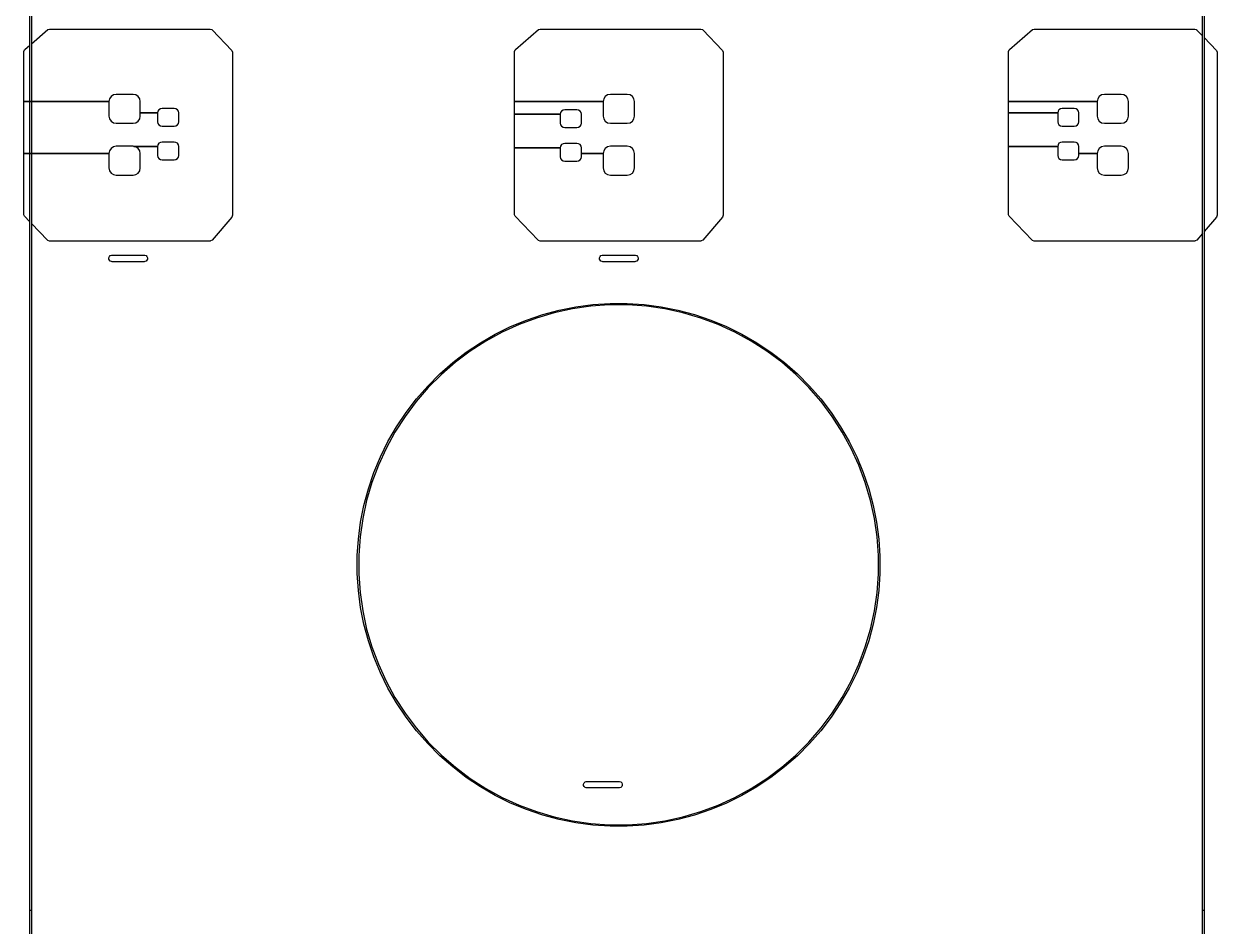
# Model space of a CAD drawing. Extents: x 29.4 to 66.2, y -106 to -17.8.
# Drawn here: x 29.99 to 66.22, y -86.47 to -59.08 of the extents above; entities that cross this region are included whole.
import ezdxf

# ---------------------------------------------------------------- set-up
doc = ezdxf.new("R2010")
doc.units = 0
doc.layers.add('BLACK', color=7, linetype='CONTINUOUS')

msp = doc.modelspace()

# ---------------------------------------------------------------- linework, layer by layer
at = {"layer": 'BLACK', "linetype": 'CONTINUOUS'}
for p, q in [((65.775, -88.787585), (65.775, -20.387767)), ((65.825, -20.375), (65.825, -88.8)), ((30.175, -88.960352), (30.175, -21)), ((30.225, -21.009494), (30.225, -88.957463)), ((65.775, -59.445469), (65.775, -51.641053)), ((65.825, -51.58272), (65.825, -59.497553)), ((30.175, -59.726419), (30.175, -51.856092)), ((30.225, -51.870833), (30.225, -59.683562)), ((30.225, -59.683562), (30.722937, -59.256759)), ((30.722937, -59.256759), (30.77416, -59.237504)), ((30.77416, -59.237504), (30.775, -59.2375)), ((30.775, -59.2375), (35.65, -59.2375)), ((35.65, -59.2375), (35.701423, -59.256216)), ((35.701423, -59.256216), (35.707711, -59.262097)), ((35.707711, -59.262097), (36.307711, -59.887097)), ((44.917937, -59.856759), (45.617937, -59.256759)), ((45.617937, -59.256759), (45.66916, -59.237504)), ((45.66916, -59.237504), (45.67, -59.2375)), ((45.67, -59.2375), (50.545, -59.2375)), ((50.545, -59.2375), (50.596423, -59.256216)), ((50.596423, -59.256216), (50.602711, -59.262097)), ((50.602711, -59.262097), (51.202711, -59.887097)), ((59.914188, -59.856759), (60.614188, -59.256759)), ((60.614188, -59.256759), (60.665411, -59.237504)), ((60.665411, -59.237504), (60.666251, -59.2375)), ((60.666251, -59.2375), (65.541251, -59.2375)), ((65.541251, -59.2375), (65.592674, -59.256216)), ((65.592674, -59.256216), (65.598962, -59.262097)), ((65.598962, -59.262097), (65.775, -59.445469)), ((30.022937, -59.856759), (30.175, -59.726419)), ((65.825, -59.497553), (66.198962, -59.887097)), ((29.995, -59.9175), (30.013716, -59.866077)), ((29.995, -61.44125), (29.995, -59.9175)), ((30.013716, -59.866077), (30.022937, -59.856759)), ((36.307711, -59.887097), (36.329821, -59.937155)), ((36.329821, -59.937155), (36.33, -59.9425)), ((36.33, -59.9425), (36.33, -64.8925)), ((44.89, -59.9175), (44.908716, -59.866077)), ((44.89, -61.44125), (44.89, -59.9175)), ((44.908716, -59.866077), (44.917937, -59.856759)), ((51.202711, -59.887097), (51.224821, -59.937155)), ((51.224821, -59.937155), (51.225, -59.9425)), ((51.225, -59.9425), (51.225, -64.8925)), ((59.886251, -59.9175), (59.904967, -59.866077)), ((59.886251, -61.44125), (59.886251, -59.9175)), ((59.904967, -59.866077), (59.914188, -59.856759)), ((66.198962, -59.887097), (66.221072, -59.937155)), ((66.221072, -59.937155), (66.221251, -59.9425)), ((66.221251, -59.9425), (66.221251, -64.8925)), ((29.995, -63.01625), (29.995, -61.44125)), ((29.995, -61.44125), (32.5775, -61.44125)), ((32.5775, -61.44125), (29.995, -61.44125)), ((32.594151, -61.357538), (32.5775, -61.44125)), ((32.5775, -61.44125), (32.5775, -61.87875)), ((32.64157, -61.28657), (32.594151, -61.357538)), ((32.712538, -61.239151), (32.64157, -61.28657)), ((32.79625, -61.2225), (32.712538, -61.239151)), ((33.30875, -61.2225), (32.79625, -61.2225)), ((33.392462, -61.239151), (33.30875, -61.2225)), ((33.46343, -61.28657), (33.392462, -61.239151)), ((33.510849, -61.357538), (33.46343, -61.28657)), ((33.5275, -61.44125), (33.510849, -61.357538)), ((33.5275, -61.7825), (33.5275, -61.44125)), ((44.89, -61.8225), (44.89, -61.44125)), ((44.89, -61.44125), (47.5825, -61.44125)), ((47.5825, -61.44125), (44.89, -61.44125)), ((47.599151, -61.357538), (47.5825, -61.44125)), ((47.5825, -61.44125), (47.5825, -61.87875)), ((47.64657, -61.28657), (47.599151, -61.357538)), ((47.717538, -61.239151), (47.64657, -61.28657)), ((47.80125, -61.2225), (47.717538, -61.239151)), ((48.31375, -61.2225), (47.80125, -61.2225)), ((48.397462, -61.239151), (48.31375, -61.2225)), ((48.46843, -61.28657), (48.397462, -61.239151)), ((48.515849, -61.357538), (48.46843, -61.28657)), ((48.5325, -61.44125), (48.515849, -61.357538)), ((48.5325, -61.87875), (48.5325, -61.44125)), ((59.886251, -61.7825), (59.886251, -61.44125)), ((59.886251, -61.44125), (62.578751, -61.44125)), ((62.578751, -61.44125), (59.886251, -61.44125)), ((62.595402, -61.357538), (62.578751, -61.44125)), ((62.578751, -61.44125), (62.578751, -61.87875)), ((62.642821, -61.28657), (62.595402, -61.357538)), ((62.713789, -61.239151), (62.642821, -61.28657)), ((62.797501, -61.2225), (62.713789, -61.239151)), ((63.310001, -61.2225), (62.797501, -61.2225)), ((63.393713, -61.239151), (63.310001, -61.2225)), ((63.464681, -61.28657), (63.393713, -61.239151)), ((63.5121, -61.357538), (63.464681, -61.28657)), ((63.528751, -61.44125), (63.5121, -61.357538)), ((63.528751, -61.87875), (63.528751, -61.44125)), ((32.5775, -61.87875), (32.594151, -61.962462)), ((33.510849, -61.962462), (33.5275, -61.87875)), ((33.5275, -61.87875), (33.5275, -61.7825)), ((33.5275, -61.7825), (34.055, -61.7825)), ((34.055, -61.7825), (33.5275, -61.7825)), ((34.065276, -61.730838), (34.055, -61.7825)), ((34.055, -61.7825), (34.055, -62.0525)), ((34.094541, -61.687041), (34.065276, -61.730838)), ((34.138338, -61.657776), (34.094541, -61.687041)), ((34.19, -61.6475), (34.138338, -61.657776)), ((34.56, -61.6475), (34.19, -61.6475)), ((34.611662, -61.657776), (34.56, -61.6475)), ((34.655459, -61.687041), (34.611662, -61.657776)), ((34.684724, -61.730838), (34.655459, -61.687041)), ((34.695, -61.7825), (34.684724, -61.730838)), ((34.695, -62.0525), (34.695, -61.7825)), ((44.89, -62.8425), (44.89, -61.8225)), ((44.89, -61.8225), (46.28, -61.8225)), ((46.28, -61.8225), (44.89, -61.8225)), ((46.290276, -61.770838), (46.28, -61.8225)), ((46.28, -61.8225), (46.28, -62.0925)), ((46.319541, -61.727041), (46.290276, -61.770838)), ((46.363338, -61.697776), (46.319541, -61.727041)), ((46.415, -61.6875), (46.363338, -61.697776)), ((46.785, -61.6875), (46.415, -61.6875)), ((46.836662, -61.697776), (46.785, -61.6875)), ((46.880459, -61.727041), (46.836662, -61.697776)), ((46.909724, -61.770838), (46.880459, -61.727041)), ((46.92, -61.8225), (46.909724, -61.770838)), ((46.92, -62.0925), (46.92, -61.8225)), ((47.5825, -61.87875), (47.599151, -61.962462)), ((48.515849, -61.962462), (48.5325, -61.87875)), ((59.886251, -62.8025), (59.886251, -61.7825)), ((59.886251, -61.7825), (61.38, -61.7825)), ((61.38, -61.7825), (59.886251, -61.7825)), ((61.390276, -61.730838), (61.38, -61.7825)), ((61.38, -61.7825), (61.38, -62.0525)), ((61.419541, -61.687041), (61.390276, -61.730838)), ((61.463338, -61.657776), (61.419541, -61.687041)), ((61.515, -61.6475), (61.463338, -61.657776)), ((61.885, -61.6475), (61.515, -61.6475)), ((61.936662, -61.657776), (61.885, -61.6475)), ((61.980459, -61.687041), (61.936662, -61.657776)), ((62.009724, -61.730838), (61.980459, -61.687041)), ((62.02, -61.7825), (62.009724, -61.730838)), ((62.02, -62.0525), (62.02, -61.7825)), ((62.578751, -61.87875), (62.595402, -61.962462)), ((63.5121, -61.962462), (63.528751, -61.87875)), ((32.594151, -61.962462), (32.64157, -62.03343)), ((32.64157, -62.03343), (32.712538, -62.080849)), ((32.712538, -62.080849), (32.79625, -62.0975)), ((32.79625, -62.0975), (32.796251, -62.0975)), ((32.796251, -62.0975), (33.308749, -62.0975)), ((33.308749, -62.0975), (33.30875, -62.0975)), ((33.30875, -62.0975), (33.392462, -62.080849)), ((33.392462, -62.080849), (33.46343, -62.03343)), ((33.46343, -62.03343), (33.510849, -61.962462)), ((34.055, -62.0525), (34.065276, -62.104162)), ((34.065276, -62.104162), (34.094541, -62.147959)), ((34.094541, -62.147959), (34.138338, -62.177224)), ((34.138338, -62.177224), (34.19, -62.1875)), ((34.19, -62.1875), (34.190001, -62.1875)), ((34.190001, -62.1875), (34.559999, -62.1875)), ((34.559999, -62.1875), (34.56, -62.1875)), ((34.56, -62.1875), (34.611662, -62.177224)), ((34.611662, -62.177224), (34.655459, -62.147959)), ((34.655459, -62.147959), (34.684724, -62.104162)), ((34.684724, -62.104162), (34.695, -62.0525)), ((46.28, -62.0925), (46.290276, -62.144162)), ((46.290276, -62.144162), (46.319541, -62.187959)), ((46.319541, -62.187959), (46.363338, -62.217224)), ((46.363338, -62.217224), (46.415, -62.2275)), ((46.415, -62.2275), (46.415001, -62.2275)), ((46.415001, -62.2275), (46.784999, -62.2275)), ((46.784999, -62.2275), (46.785, -62.2275)), ((46.785, -62.2275), (46.836662, -62.217224)), ((46.836662, -62.217224), (46.880459, -62.187959)), ((46.880459, -62.187959), (46.909724, -62.144162)), ((46.909724, -62.144162), (46.92, -62.0925)), ((47.599151, -61.962462), (47.64657, -62.03343)), ((47.64657, -62.03343), (47.717538, -62.080849)), ((47.717538, -62.080849), (47.80125, -62.0975)), ((47.80125, -62.0975), (47.801251, -62.0975)), ((47.801251, -62.0975), (48.313749, -62.0975)), ((48.313749, -62.0975), (48.31375, -62.0975)), ((48.31375, -62.0975), (48.397462, -62.080849)), ((48.397462, -62.080849), (48.46843, -62.03343)), ((48.46843, -62.03343), (48.515849, -61.962462)), ((61.38, -62.0525), (61.390276, -62.104162)), ((61.390276, -62.104162), (61.419541, -62.147959)), ((61.419541, -62.147959), (61.463338, -62.177224)), ((61.463338, -62.177224), (61.515, -62.1875)), ((61.515, -62.1875), (61.515001, -62.1875)), ((61.515001, -62.1875), (61.884999, -62.1875)), ((61.884999, -62.1875), (61.885, -62.1875)), ((61.885, -62.1875), (61.936662, -62.177224)), ((61.936662, -62.177224), (61.980459, -62.147959)), ((61.980459, -62.147959), (62.009724, -62.104162)), ((62.009724, -62.104162), (62.02, -62.0525)), ((62.595402, -61.962462), (62.642821, -62.03343)), ((62.642821, -62.03343), (62.713789, -62.080849)), ((62.713789, -62.080849), (62.797501, -62.0975)), ((62.797501, -62.0975), (62.797502, -62.0975)), ((62.797502, -62.0975), (63.31, -62.0975)), ((63.31, -62.0975), (63.310001, -62.0975)), ((63.310001, -62.0975), (63.393713, -62.080849)), ((63.393713, -62.080849), (63.464681, -62.03343)), ((63.464681, -62.03343), (63.5121, -61.962462)), ((34.19, -62.6675), (34.138338, -62.677776)), ((34.56, -62.6675), (34.19, -62.6675)), ((34.611662, -62.677776), (34.56, -62.6675)), ((61.515, -62.6675), (61.463338, -62.677776)), ((61.885, -62.6675), (61.515, -62.6675)), ((61.936662, -62.677776), (61.885, -62.6675)), ((29.995, -64.8675), (29.995, -63.01625)), ((29.995, -63.01625), (32.5775, -63.01625)), ((32.5775, -63.01625), (29.995, -63.01625)), ((32.594151, -62.932538), (32.5775, -63.01625)), ((32.5775, -63.01625), (32.5775, -63.45375)), ((32.64157, -62.86157), (32.594151, -62.932538)), ((32.712538, -62.814151), (32.64157, -62.86157)), ((32.79625, -62.7975), (32.712538, -62.814151)), ((33.30875, -62.7975), (32.79625, -62.7975)), ((33.333887, -62.8025), (33.30875, -62.7975)), ((33.392462, -62.814151), (33.333887, -62.8025)), ((33.333887, -62.8025), (34.055, -62.8025)), ((34.055, -62.8025), (33.333887, -62.8025)), ((33.46343, -62.86157), (33.392462, -62.814151)), ((33.510849, -62.932538), (33.46343, -62.86157)), ((33.5275, -63.01625), (33.510849, -62.932538)), ((33.5275, -63.45375), (33.5275, -63.01625)), ((34.065276, -62.750838), (34.055, -62.8025)), ((34.055, -62.8025), (34.055, -63.0725)), ((34.094541, -62.707041), (34.065276, -62.750838)), ((34.138338, -62.677776), (34.094541, -62.707041)), ((34.655459, -62.707041), (34.611662, -62.677776)), ((34.684724, -62.750838), (34.655459, -62.707041)), ((34.695, -62.8025), (34.684724, -62.750838)), ((34.695, -63.0725), (34.695, -62.8025)), ((44.89, -64.8675), (44.89, -62.8425)), ((44.89, -62.8425), (46.28, -62.8425)), ((46.28, -62.8425), (44.89, -62.8425)), ((46.290276, -62.790838), (46.28, -62.8425)), ((46.28, -62.8425), (46.28, -63.1125)), ((46.319541, -62.747041), (46.290276, -62.790838)), ((46.363338, -62.717776), (46.319541, -62.747041)), ((46.415, -62.7075), (46.363338, -62.717776)), ((46.785, -62.7075), (46.415, -62.7075)), ((46.836662, -62.717776), (46.785, -62.7075)), ((46.880459, -62.747041), (46.836662, -62.717776)), ((46.909724, -62.790838), (46.880459, -62.747041)), ((46.92, -62.8425), (46.909724, -62.790838)), ((46.92, -63.01625), (46.92, -62.8425)), ((46.92, -63.1125), (46.92, -63.01625)), ((46.92, -63.01625), (47.5825, -63.01625)), ((47.5825, -63.01625), (46.92, -63.01625)), ((47.599151, -62.932538), (47.5825, -63.01625)), ((47.5825, -63.01625), (47.5825, -63.45375)), ((47.64657, -62.86157), (47.599151, -62.932538)), ((47.717538, -62.814151), (47.64657, -62.86157)), ((47.80125, -62.7975), (47.717538, -62.814151)), ((48.31375, -62.7975), (47.80125, -62.7975)), ((48.397462, -62.814151), (48.31375, -62.7975)), ((48.46843, -62.86157), (48.397462, -62.814151)), ((48.515849, -62.932538), (48.46843, -62.86157)), ((48.5325, -63.01625), (48.515849, -62.932538)), ((48.5325, -63.45375), (48.5325, -63.01625)), ((59.886251, -64.8675), (59.886251, -62.8025)), ((59.886251, -62.8025), (61.38, -62.8025)), ((61.38, -62.8025), (59.886251, -62.8025)), ((61.390276, -62.750838), (61.38, -62.8025)), ((61.38, -62.8025), (61.38, -63.0725)), ((61.419541, -62.707041), (61.390276, -62.750838)), ((61.463338, -62.677776), (61.419541, -62.707041)), ((61.980459, -62.707041), (61.936662, -62.677776)), ((62.009724, -62.750838), (61.980459, -62.707041)), ((62.02, -62.8025), (62.009724, -62.750838)), ((62.02, -63.01625), (62.02, -62.8025)), ((62.02, -63.0725), (62.02, -63.01625)), ((62.02, -63.01625), (62.578751, -63.01625)), ((62.578751, -63.01625), (62.02, -63.01625)), ((62.595402, -62.932538), (62.578751, -63.01625)), ((62.578751, -63.01625), (62.578751, -63.45375)), ((62.642821, -62.86157), (62.595402, -62.932538)), ((62.713789, -62.814151), (62.642821, -62.86157)), ((62.797501, -62.7975), (62.713789, -62.814151)), ((63.310001, -62.7975), (62.797501, -62.7975)), ((63.393713, -62.814151), (63.310001, -62.7975)), ((63.464681, -62.86157), (63.393713, -62.814151)), ((63.5121, -62.932538), (63.464681, -62.86157)), ((63.528751, -63.01625), (63.5121, -62.932538)), ((63.528751, -63.45375), (63.528751, -63.01625)), ((34.055, -63.0725), (34.065276, -63.124162)), ((34.065276, -63.124162), (34.094541, -63.167959)), ((34.094541, -63.167959), (34.138338, -63.197224)), ((34.138338, -63.197224), (34.19, -63.2075)), ((34.19, -63.2075), (34.190001, -63.2075)), ((34.190001, -63.2075), (34.559999, -63.2075)), ((34.559999, -63.2075), (34.56, -63.2075)), ((34.56, -63.2075), (34.611662, -63.197224)), ((34.611662, -63.197224), (34.655459, -63.167959)), ((34.655459, -63.167959), (34.684724, -63.124162)), ((34.684724, -63.124162), (34.695, -63.0725)), ((46.28, -63.1125), (46.290276, -63.164162)), ((46.290276, -63.164162), (46.319541, -63.207959)), ((46.319541, -63.207959), (46.363338, -63.237224)), ((46.363338, -63.237224), (46.415, -63.2475)), ((46.415, -63.2475), (46.415001, -63.2475)), ((46.415001, -63.2475), (46.784999, -63.2475)), ((46.784999, -63.2475), (46.785, -63.2475)), ((46.785, -63.2475), (46.836662, -63.237224)), ((46.836662, -63.237224), (46.880459, -63.207959)), ((46.880459, -63.207959), (46.909724, -63.164162)), ((46.909724, -63.164162), (46.92, -63.1125)), ((61.38, -63.0725), (61.390276, -63.124162)), ((61.390276, -63.124162), (61.419541, -63.167959)), ((61.419541, -63.167959), (61.463338, -63.197224)), ((61.463338, -63.197224), (61.515, -63.2075)), ((61.515, -63.2075), (61.515001, -63.2075)), ((61.515001, -63.2075), (61.884999, -63.2075)), ((61.884999, -63.2075), (61.885, -63.2075)), ((61.885, -63.2075), (61.936662, -63.197224)), ((61.936662, -63.197224), (61.980459, -63.167959)), ((61.980459, -63.167959), (62.009724, -63.124162)), ((62.009724, -63.124162), (62.02, -63.0725)), ((32.5775, -63.45375), (32.594151, -63.537462)), ((32.594151, -63.537462), (32.64157, -63.60843)), ((32.64157, -63.60843), (32.712538, -63.655849)), ((32.712538, -63.655849), (32.79625, -63.6725)), ((32.79625, -63.6725), (32.796251, -63.6725)), ((32.796251, -63.6725), (33.308749, -63.6725)), ((33.308749, -63.6725), (33.30875, -63.6725)), ((33.30875, -63.6725), (33.392462, -63.655849)), ((33.392462, -63.655849), (33.46343, -63.60843)), ((33.46343, -63.60843), (33.510849, -63.537462)), ((33.510849, -63.537462), (33.5275, -63.45375)), ((47.5825, -63.45375), (47.599151, -63.537462)), ((47.599151, -63.537462), (47.64657, -63.60843)), ((47.64657, -63.60843), (47.717538, -63.655849)), ((47.717538, -63.655849), (47.80125, -63.6725)), ((47.80125, -63.6725), (47.801251, -63.6725)), ((47.801251, -63.6725), (48.313749, -63.6725)), ((48.313749, -63.6725), (48.31375, -63.6725)), ((48.31375, -63.6725), (48.397462, -63.655849)), ((48.397462, -63.655849), (48.46843, -63.60843)), ((48.46843, -63.60843), (48.515849, -63.537462)), ((48.515849, -63.537462), (48.5325, -63.45375)), ((62.578751, -63.45375), (62.595402, -63.537462)), ((62.595402, -63.537462), (62.642821, -63.60843)), ((62.642821, -63.60843), (62.713789, -63.655849)), ((62.713789, -63.655849), (62.797501, -63.6725)), ((62.797501, -63.6725), (62.797502, -63.6725)), ((62.797502, -63.6725), (63.31, -63.6725)), ((63.31, -63.6725), (63.310001, -63.6725)), ((63.310001, -63.6725), (63.393713, -63.655849)), ((63.393713, -63.655849), (63.464681, -63.60843)), ((63.464681, -63.60843), (63.5121, -63.537462)), ((63.5121, -63.537462), (63.528751, -63.45375)), ((29.995194, -64.873073), (29.995, -64.8675)), ((30.017448, -64.923068), (29.995194, -64.873073)), ((30.175, -65.086246), (30.017448, -64.923068)), ((30.175, -85.9984), (30.175, -65.086246)), ((30.717448, -65.648068), (30.225, -65.138032)), ((30.225, -65.138032), (30.225, -85.9984)), ((36.310741, -64.944563), (35.710741, -65.644563)), ((36.311284, -64.943923), (36.310741, -64.944563)), ((36.33, -64.8925), (36.311284, -64.943923)), ((44.890194, -64.873073), (44.89, -64.8675)), ((44.912448, -64.923068), (44.890194, -64.873073)), ((45.612448, -65.648068), (44.912448, -64.923068)), ((51.205741, -64.944563), (50.605741, -65.644563)), ((51.206284, -64.943923), (51.205741, -64.944563)), ((51.225, -64.8925), (51.206284, -64.943923)), ((59.886445, -64.873073), (59.886251, -64.8675)), ((59.908699, -64.923068), (59.886445, -64.873073)), ((60.608699, -65.648068), (59.908699, -64.923068)), ((66.201992, -64.944563), (65.825, -65.384387)), ((66.202535, -64.943923), (66.201992, -64.944563)), ((66.221251, -64.8925), (66.202535, -64.943923)), ((65.775, -65.44272), (65.601992, -65.644563)), ((65.775, -85.9984), (65.775, -65.44272)), ((65.825, -65.384387), (65.825, -85.9984)), ((30.723577, -65.653784), (30.717448, -65.648068)), ((30.775, -65.6725), (30.723577, -65.653784)), ((35.65, -65.6725), (30.775, -65.6725)), ((35.663064, -65.671426), (35.65, -65.6725)), ((35.710741, -65.644563), (35.663064, -65.671426)), ((45.618577, -65.653784), (45.612448, -65.648068)), ((45.67, -65.6725), (45.618577, -65.653784)), ((50.545, -65.6725), (45.67, -65.6725)), ((50.558064, -65.671426), (50.545, -65.6725)), ((50.605741, -65.644563), (50.558064, -65.671426)), ((60.614828, -65.653784), (60.608699, -65.648068)), ((60.666251, -65.6725), (60.614828, -65.653784)), ((65.541251, -65.6725), (60.666251, -65.6725)), ((65.554315, -65.671426), (65.541251, -65.6725)), ((65.601992, -65.644563), (65.554315, -65.671426)), ((32.576921, -66.180491), (32.591853, -66.144443)), ((32.576921, -66.219509), (32.576921, -66.180491)), ((32.591853, -66.255557), (32.576921, -66.219509)), ((32.591853, -66.144443), (32.619443, -66.116853)), ((32.619443, -66.283147), (32.591853, -66.255557)), ((32.619443, -66.116853), (32.655491, -66.101921)), ((32.655491, -66.298079), (32.619443, -66.283147)), ((32.655491, -66.101921), (32.675, -66.1)), ((32.675, -66.1), (33.65, -66.1)), ((33.65, -66.1), (33.669509, -66.101921)), ((33.669509, -66.101921), (33.705557, -66.116853)), ((33.705557, -66.283147), (33.669509, -66.298079)), ((33.705557, -66.116853), (33.733147, -66.144443)), ((33.733147, -66.255557), (33.705557, -66.283147)), ((33.733147, -66.144443), (33.748079, -66.180491)), ((33.748079, -66.219509), (33.733147, -66.255557)), ((33.748079, -66.180491), (33.748079, -66.219509)), ((47.471921, -66.180491), (47.486853, -66.144443)), ((47.471921, -66.219509), (47.471921, -66.180491)), ((47.486853, -66.255557), (47.471921, -66.219509)), ((47.486853, -66.144443), (47.514443, -66.116853)), ((47.514443, -66.283147), (47.486853, -66.255557)), ((47.514443, -66.116853), (47.550491, -66.101921)), ((47.550491, -66.298079), (47.514443, -66.283147)), ((47.550491, -66.101921), (47.57, -66.1)), ((47.57, -66.1), (48.545, -66.1)), ((48.545, -66.1), (48.564509, -66.101921)), ((48.564509, -66.101921), (48.600557, -66.116853)), ((48.600557, -66.283147), (48.564509, -66.298079)), ((48.600557, -66.116853), (48.628147, -66.144443)), ((48.628147, -66.255557), (48.600557, -66.283147)), ((48.628147, -66.144443), (48.643079, -66.180491)), ((48.643079, -66.219509), (48.628147, -66.255557)), ((48.643079, -66.180491), (48.643079, -66.219509)), ((32.675, -66.3), (32.655491, -66.298079)), ((33.65, -66.3), (32.675, -66.3)), ((33.669509, -66.298079), (33.65, -66.3)), ((47.57, -66.3), (47.550491, -66.298079)), ((48.545, -66.3), (47.57, -66.3)), ((48.564509, -66.298079), (48.545, -66.3)), ((46.648455, -67.731756), (46.097845, -67.851534)), ((46.247324, -67.768746), (46.756832, -67.667399)), ((47.206206, -67.651563), (46.648455, -67.731756)), ((46.756832, -67.667399), (47.271878, -67.599592)), ((47.768257, -67.611365), (47.206206, -67.651563)), ((47.271878, -67.599592), (47.790255, -67.565615)), ((48.331743, -67.611365), (47.768257, -67.611365)), ((47.790255, -67.565615), (48.309745, -67.565615)), ((48.309745, -67.565615), (48.828122, -67.599592)), ((48.893794, -67.651563), (48.331743, -67.611365)), ((48.828122, -67.599592), (49.343168, -67.667399)), ((49.451545, -67.731756), (48.893794, -67.651563)), ((49.343168, -67.667399), (49.852676, -67.768746)), ((50.002155, -67.851534), (49.451545, -67.731756)), ((44.77367, -68.268985), (45.253615, -68.070184)), ((45.557184, -68.010286), (45.029225, -68.207204)), ((45.253615, -68.070184), (45.745536, -67.9032)), ((46.097845, -67.851534), (45.557184, -68.010286)), ((45.745536, -67.9032), (46.247324, -67.768746)), ((49.852676, -67.768746), (50.354464, -67.9032)), ((50.542816, -68.010286), (50.002155, -67.851534)), ((50.354464, -67.9032), (50.846385, -68.070184)), ((51.070775, -68.207204), (50.542816, -68.010286)), ((50.846385, -68.070184), (51.32633, -68.268985)), ((44.51666, -68.441285), (44.022099, -68.711336)), ((44.307753, -68.498749), (44.77367, -68.268985)), ((45.029225, -68.207204), (44.51666, -68.441285)), ((51.58334, -68.441285), (51.070775, -68.207204)), ((51.32633, -68.268985), (51.792247, -68.498749)), ((52.077901, -68.711336), (51.58334, -68.441285)), ((43.425922, -69.047107), (43.857862, -68.758494)), ((44.022099, -68.711336), (43.548064, -69.01598)), ((43.857862, -68.758494), (44.307753, -68.498749)), ((51.792247, -68.498749), (52.242138, -68.758494)), ((52.551936, -69.01598), (52.077901, -68.711336)), ((52.242138, -68.758494), (52.674078, -69.047107)), ((43.013783, -69.363352), (43.425922, -69.047107)), ((43.548064, -69.01598), (43.09697, -69.353665)), ((53.00303, -69.353665), (52.551936, -69.01598)), ((52.674078, -69.047107), (53.086217, -69.363352)), ((42.62321, -69.705876), (43.013783, -69.363352)), ((43.09697, -69.353665), (42.671115, -69.72267)), ((53.428885, -69.72267), (53.00303, -69.353665)), ((53.086217, -69.363352), (53.47679, -69.705876)), ((42.255876, -70.07321), (42.62321, -69.705876)), ((42.671115, -69.72267), (42.27267, -70.121115)), ((53.82733, -70.121115), (53.428885, -69.72267)), ((53.47679, -69.705876), (53.844124, -70.07321)), ((42.27267, -70.121115), (41.903665, -70.54697)), ((41.913352, -70.463783), (42.255876, -70.07321)), ((54.196335, -70.54697), (53.82733, -70.121115)), ((53.844124, -70.07321), (54.186648, -70.463783)), ((41.903665, -70.54697), (41.56598, -70.998064)), ((41.597107, -70.875922), (41.913352, -70.463783)), ((54.186648, -70.463783), (54.502893, -70.875922)), ((54.53402, -70.998064), (54.196335, -70.54697)), ((41.56598, -70.998064), (41.261336, -71.472099)), ((41.308494, -71.307862), (41.597107, -70.875922)), ((54.502893, -70.875922), (54.791506, -71.307862)), ((54.838664, -71.472099), (54.53402, -70.998064)), ((41.048749, -71.757753), (41.308494, -71.307862)), ((54.791506, -71.307862), (55.051251, -71.757753)), ((41.261336, -71.472099), (40.991285, -71.96666)), ((55.108715, -71.96666), (54.838664, -71.472099)), ((40.991285, -71.96666), (40.757204, -72.479225)), ((40.818985, -72.22367), (41.048749, -71.757753)), ((55.051251, -71.757753), (55.281015, -72.22367)), ((55.342796, -72.479225), (55.108715, -71.96666)), ((40.620184, -72.703615), (40.818985, -72.22367)), ((55.281015, -72.22367), (55.479816, -72.703615)), ((40.4532, -73.195536), (40.620184, -72.703615)), ((40.757204, -72.479225), (40.560286, -73.007184)), ((55.539714, -73.007184), (55.342796, -72.479225)), ((55.479816, -72.703615), (55.6468, -73.195536)), ((40.560286, -73.007184), (40.401534, -73.547845)), ((55.698466, -73.547845), (55.539714, -73.007184)), ((40.318746, -73.697324), (40.4532, -73.195536)), ((55.6468, -73.195536), (55.781254, -73.697324)), ((40.217399, -74.206832), (40.318746, -73.697324)), ((40.401534, -73.547845), (40.281756, -74.098455)), ((55.818244, -74.098455), (55.698466, -73.547845)), ((55.781254, -73.697324), (55.882601, -74.206832)), ((40.149592, -74.721878), (40.217399, -74.206832)), ((40.281756, -74.098455), (40.201563, -74.656206)), ((55.898437, -74.656206), (55.818244, -74.098455)), ((55.882601, -74.206832), (55.950408, -74.721878)), ((40.117057, -75.218257), (40.149592, -74.721878)), ((40.201563, -74.656206), (40.161365, -75.218257)), ((55.938635, -75.218257), (55.898437, -74.656206)), ((55.950408, -74.721878), (55.984385, -75.240255)), ((40.115615, -75.240255), (40.117057, -75.218257)), ((40.115615, -75.759745), (40.115615, -75.240255)), ((40.161365, -75.218257), (40.161365, -75.781743)), ((55.938635, -75.781743), (55.938635, -75.218257)), ((55.984385, -75.240255), (55.984385, -75.759745)), ((40.149592, -76.278122), (40.115615, -75.759745)), ((40.161365, -75.781743), (40.201563, -76.343794)), ((55.898437, -76.343794), (55.938635, -75.781743)), ((55.984385, -75.759745), (55.950408, -76.278122)), ((40.217399, -76.793168), (40.149592, -76.278122)), ((40.201563, -76.343794), (40.281756, -76.901545)), ((55.818244, -76.901545), (55.898437, -76.343794)), ((55.950408, -76.278122), (55.882601, -76.793168)), ((40.318746, -77.302676), (40.217399, -76.793168)), ((55.882601, -76.793168), (55.781254, -77.302676)), ((40.281756, -76.901545), (40.401534, -77.452155)), ((55.698466, -77.452155), (55.818244, -76.901545)), ((40.4532, -77.804464), (40.318746, -77.302676)), ((40.401534, -77.452155), (40.560286, -77.992816)), ((55.539714, -77.992816), (55.698466, -77.452155)), ((55.781254, -77.302676), (55.6468, -77.804464)), ((40.620184, -78.296385), (40.4532, -77.804464)), ((55.6468, -77.804464), (55.479816, -78.296385)), ((40.560286, -77.992816), (40.757204, -78.520775)), ((55.342796, -78.520775), (55.539714, -77.992816)), ((40.818985, -78.77633), (40.620184, -78.296385)), ((40.757204, -78.520775), (40.991285, -79.03334)), ((55.108715, -79.03334), (55.342796, -78.520775)), ((55.479816, -78.296385), (55.281015, -78.77633)), ((41.048749, -79.242247), (40.818985, -78.77633)), ((55.281015, -78.77633), (55.051251, -79.242247)), ((40.991285, -79.03334), (41.261336, -79.527901)), ((41.308494, -79.692138), (41.048749, -79.242247)), ((55.051251, -79.242247), (54.791506, -79.692138)), ((54.838664, -79.527901), (55.108715, -79.03334)), ((41.261336, -79.527901), (41.56598, -80.001936)), ((41.597107, -80.124078), (41.308494, -79.692138)), ((54.791506, -79.692138), (54.502893, -80.124078)), ((54.53402, -80.001936), (54.838664, -79.527901)), ((41.56598, -80.001936), (41.903665, -80.45303)), ((54.196335, -80.45303), (54.53402, -80.001936)), ((41.913352, -80.536217), (41.597107, -80.124078)), ((54.502893, -80.124078), (54.186648, -80.536217)), ((41.903665, -80.45303), (42.27267, -80.878885)), ((42.255876, -80.92679), (41.913352, -80.536217)), ((53.82733, -80.878885), (54.196335, -80.45303)), ((54.186648, -80.536217), (53.844124, -80.92679)), ((42.62321, -81.294124), (42.255876, -80.92679)), ((42.27267, -80.878885), (42.671115, -81.27733)), ((53.428885, -81.27733), (53.82733, -80.878885)), ((53.844124, -80.92679), (53.47679, -81.294124)), ((43.013783, -81.636648), (42.62321, -81.294124)), ((42.671115, -81.27733), (43.09697, -81.646335)), ((53.00303, -81.646335), (53.428885, -81.27733)), ((53.47679, -81.294124), (53.086217, -81.636648)), ((43.425922, -81.952893), (43.013783, -81.636648)), ((43.09697, -81.646335), (43.548064, -81.98402)), ((52.551936, -81.98402), (53.00303, -81.646335)), ((53.086217, -81.636648), (52.674078, -81.952893)), ((43.857862, -82.241506), (43.425922, -81.952893)), ((43.548064, -81.98402), (44.022099, -82.288664)), ((46.989421, -82.155491), (47.004353, -82.119443)), ((46.989421, -82.194509), (46.989421, -82.155491)), ((47.004353, -82.230557), (46.989421, -82.194509)), ((47.004353, -82.119443), (47.031943, -82.091853)), ((47.031943, -82.258147), (47.004353, -82.230557)), ((47.031943, -82.091853), (47.067991, -82.076921)), ((47.067991, -82.076921), (47.0875, -82.075)), ((47.0875, -82.075), (48.0625, -82.075)), ((48.0625, -82.075), (48.082009, -82.076921)), ((48.082009, -82.076921), (48.118057, -82.091853)), ((48.118057, -82.091853), (48.145647, -82.119443)), ((48.145647, -82.230557), (48.118057, -82.258147)), ((48.145647, -82.119443), (48.160579, -82.155491)), ((48.160579, -82.194509), (48.145647, -82.230557)), ((48.160579, -82.155491), (48.160579, -82.194509)), ((52.077901, -82.288664), (52.551936, -81.98402)), ((52.674078, -81.952893), (52.242138, -82.241506)), ((44.307753, -82.501251), (43.857862, -82.241506)), ((44.022099, -82.288664), (44.51666, -82.558715)), ((44.77367, -82.731015), (44.307753, -82.501251)), ((44.51666, -82.558715), (45.029225, -82.792796)), ((47.067991, -82.273079), (47.031943, -82.258147)), ((47.0875, -82.275), (47.067991, -82.273079)), ((48.0625, -82.275), (47.0875, -82.275)), ((48.082009, -82.273079), (48.0625, -82.275)), ((48.118057, -82.258147), (48.082009, -82.273079)), ((51.070775, -82.792796), (51.58334, -82.558715)), ((51.792247, -82.501251), (51.32633, -82.731015)), ((51.58334, -82.558715), (52.077901, -82.288664)), ((52.242138, -82.241506), (51.792247, -82.501251)), ((45.253615, -82.929816), (44.77367, -82.731015)), ((45.029225, -82.792796), (45.557184, -82.989714)), ((45.745536, -83.0968), (45.253615, -82.929816)), ((50.846385, -82.929816), (50.354464, -83.0968)), ((50.542816, -82.989714), (51.070775, -82.792796)), ((51.32633, -82.731015), (50.846385, -82.929816)), ((45.557184, -82.989714), (46.097845, -83.148466)), ((46.247324, -83.231254), (45.745536, -83.0968)), ((46.097845, -83.148466), (46.648455, -83.268244)), ((46.756832, -83.332601), (46.247324, -83.231254)), ((46.648455, -83.268244), (47.206206, -83.348437)), ((48.893794, -83.348437), (49.451545, -83.268244)), ((49.852676, -83.231254), (49.343168, -83.332601)), ((49.451545, -83.268244), (50.002155, -83.148466)), ((50.354464, -83.0968), (49.852676, -83.231254)), ((50.002155, -83.148466), (50.542816, -82.989714)), ((47.271878, -83.400408), (46.756832, -83.332601)), ((47.206206, -83.348437), (47.768257, -83.388635)), ((47.790255, -83.434385), (47.271878, -83.400408)), ((47.768257, -83.388635), (48.331743, -83.388635)), ((48.309745, -83.434385), (47.790255, -83.434385)), ((48.828122, -83.400408), (48.309745, -83.434385)), ((48.331743, -83.388635), (48.893794, -83.348437)), ((49.343168, -83.332601), (48.828122, -83.400408)), ((30.225, -85.9984), (30.175, -85.9984)), ((65.825, -85.9984), (65.775, -85.9984))]:
    msp.add_line(p, q, dxfattribs=at)

doc.saveas('drawing.dxf')
